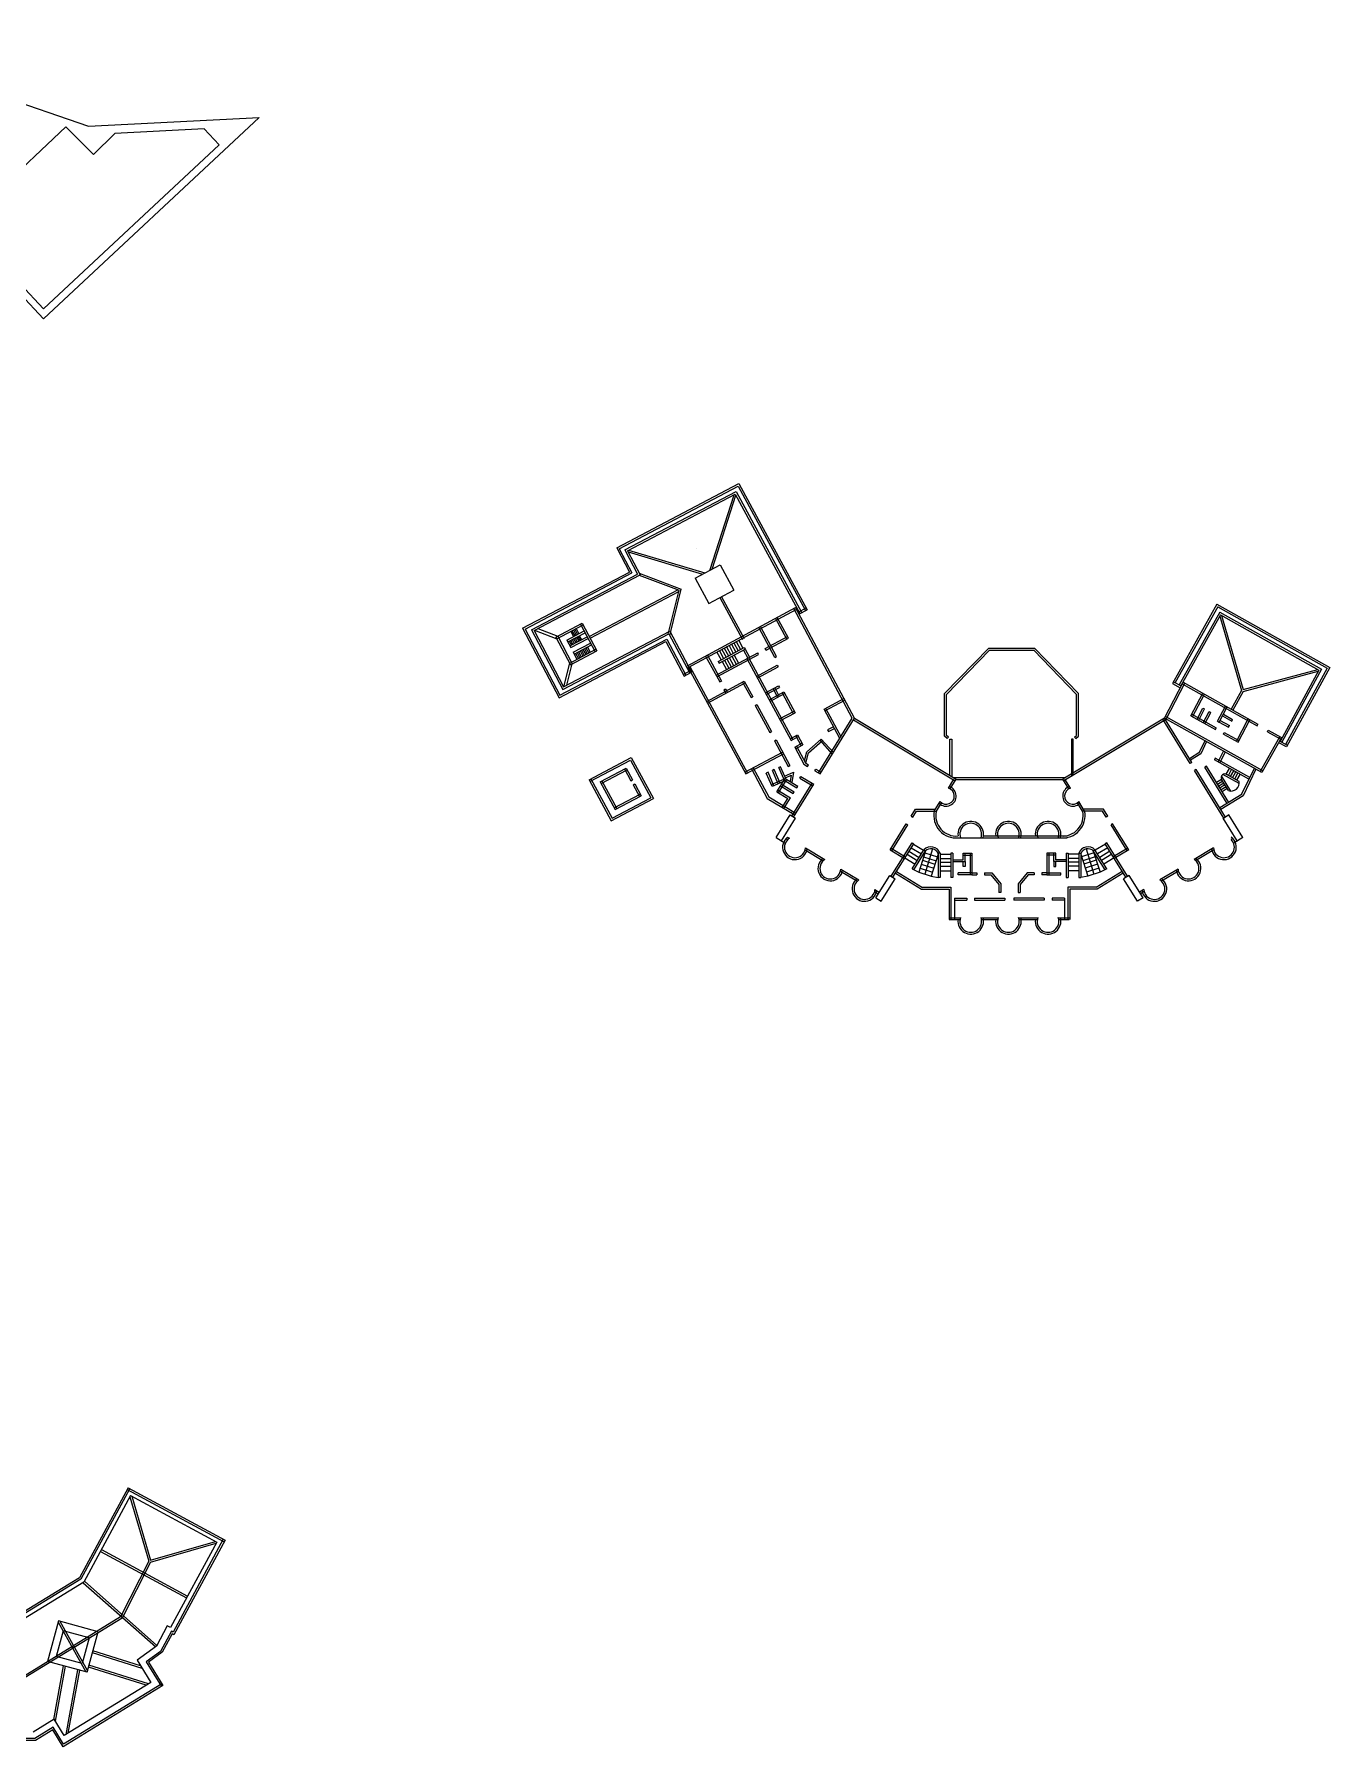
# Model space of a CAD drawing. Extents: x -2888 to 8486, y -2377 to 1555.
# Drawn here: x 1744 to 3097, y -691 to 1099 of the extents above; entities that cross this region are included whole.
import ezdxf

# ---------------------------------------------------------------- set-up
doc = ezdxf.new("R2010")
doc.units = 0
doc.layers.add('MIMIC_SIZE', color=7, linetype='CONTINUOUS')

msp = doc.modelspace()

# ---------------------------------------------------------------- linework, layer by layer
at = {"layer": 'MIMIC_SIZE', "color": 1}
for p, q in [((1521.19, 1098.804), (1800.326, 1002.652)), ((1978.605, 1011.963), (1753.409, 801.262)), ((1800.326, 1002.652), (1978.605, 1011.963)), ((1776.573, 1002.129), (1669.77, 901.164)), ((1805.521, 972.96), (1776.573, 1002.129)), ((1827.667, 994.938), (1805.521, 972.96)), ((1921.069, 999.916), (1827.667, 994.938)), ((1936.672, 983.239), (1921.069, 999.916)), ((1936.672, 983.239), (1753.409, 811.771)), ((1753.409, 801.262), (1657.656, 903.603)), ((1753.409, 811.771), (1669.77, 901.164)), ((2352.114, 561.957), (2479.911, 629.149)), ((2479.911, 629.149), (2551.189, 497.364)), ((2354.815, 561.117), (2479.092, 626.459)), ((2360.672, 559.831), (2476.871, 620.926)), ((2363.373, 558.992), (2476.052, 618.235)), ((2449.325, 538.35), (2474.788, 617.571)), ((2451.853, 539.679), (2476.711, 617.017)), ((2476.052, 618.235), (2543.637, 493.28)), ((2476.871, 620.926), (2545.396, 494.231)), ((2479.092, 626.459), (2549.429, 496.412)), ((2352.114, 561.957), (2365.379, 536.727)), ((2354.815, 561.117), (2368.08, 535.888)), ((2360.672, 559.831), (2373.937, 534.602)), ((2363.373, 558.992), (2376.638, 533.762)), ((2364.025, 557.752), (2441.806, 534.397)), ((2364.637, 559.657), (2444.334, 535.726)), ((2435.874, 561.28), (2435.874, 561.28)), ((2434.101, 530.346), (2460.243, 544.09)), ((2460.243, 544.09), (2474.558, 517.624)), ((2253.673, 477.995), (2365.379, 536.727)), ((2256.374, 477.156), (2368.08, 535.888)), ((2263.051, 476.301), (2373.937, 534.602)), ((2265.752, 475.462), (2376.638, 533.762)), ((2375.746, 533.294), (2417.294, 517.652)), ((2375.764, 535.424), (2419.662, 518.897)), ((2434.101, 530.346), (2448.416, 503.879)), ((2323.376, 469.35), (2416.1, 518.101)), ((2324.307, 467.579), (2416.957, 516.292)), ((2405.93, 471.741), (2417.294, 517.652)), ((2407.695, 470.548), (2419.662, 518.897)), ((2448.416, 503.879), (2474.558, 517.624)), ((2459.94, 509.938), (2483.566, 466.256)), ((2461.71, 510.869), (2485.325, 467.207)), ((2979.299, 503.002), (2932.982, 420.318)), ((2979.299, 503.002), (3097.107, 437.01)), ((2425.989, 438.649), (2538.801, 499.486)), ((2426.938, 436.889), (2539.744, 497.722)), ((2529.775, 466.506), (2518.114, 488.33)), ((2531.535, 467.455), (2519.874, 489.279)), ((2598.267, 383.945), (2537.041, 498.537)), ((2600.573, 383.873), (2538.801, 499.486)), ((2541.515, 494.407), (2550.237, 499.123)), ((2542.458, 492.643), (2551.189, 497.364)), ((2980.067, 500.28), (2935.705, 421.086)), ((2982.179, 494.668), (2939.705, 418.845)), ((2982.947, 491.946), (2941.45, 417.867)), ((2980.067, 500.28), (3094.405, 436.231)), ((2982.179, 494.668), (3088.556, 435.079)), ((2982.262, 490.723), (3005.05, 412.774)), ((2982.947, 491.946), (3085.854, 434.3)), ((2984.192, 491.248), (3006.813, 413.874)), ((2253.673, 477.995), (2291.921, 405.247)), ((2256.374, 477.156), (2292.761, 407.948)), ((2263.051, 476.301), (2295.842, 413.934)), ((2265.752, 475.462), (2296.681, 416.635)), ((2266.364, 475.784), (2289.631, 467.024)), ((2269.708, 477.542), (2290.47, 469.725)), ((2288.7, 468.795), (2316.095, 483.198)), ((2288.7, 468.795), (2303.938, 439.813)), ((2289.631, 467.024), (2317.026, 481.428)), ((2290.47, 469.725), (2305.708, 440.743)), ((2292.761, 407.948), (2404.467, 466.68)), ((2295.842, 413.934), (2406.728, 472.234)), ((2296.681, 416.635), (2407.567, 474.935)), ((2299.996, 465.581), (2318.095, 475.097)), ((2299.996, 465.581), (2304.137, 457.706)), ((2300.927, 463.811), (2319.026, 473.326)), ((2303.206, 459.476), (2321.305, 468.992)), ((2304.012, 465.433), (2306.291, 461.098)), ((2304.137, 457.706), (2322.236, 467.221)), ((2304.139, 474.652), (2306.978, 469.252)), ((2305.416, 475.324), (2308.256, 469.924)), ((2305.554, 466.244), (2307.833, 461.909)), ((2307.007, 476.16), (2309.847, 470.76)), ((2307.096, 467.054), (2309.376, 462.72)), ((2308.481, 476.935), (2311.321, 471.535)), ((2308.639, 467.865), (2310.918, 463.531)), ((2309.694, 477.573), (2312.534, 472.173)), ((2310.181, 468.676), (2312.46, 464.341)), ((2311.519, 469.38), (2313.798, 465.045)), ((2313.061, 470.19), (2315.34, 465.856)), ((2314.325, 482.267), (2329.563, 453.285)), ((2316.095, 483.198), (2331.333, 454.216)), ((2404.467, 466.68), (2424.381, 428.806)), ((2406.728, 472.234), (2428.417, 430.983)), ((2407.567, 474.935), (2430.177, 431.932)), ((2517.361, 447.504), (2500.596, 478.883)), ((2519.121, 448.454), (2502.356, 479.832)), ((2507.416, 456.721), (2530.593, 469.219)), ((2508.359, 454.957), (2531.535, 467.455)), ((2291.921, 405.247), (2403.628, 463.979)), ((2302.469, 464.622), (2304.749, 460.287)), ((2303.007, 441.583), (2330.402, 455.986)), ((2303.938, 439.813), (2331.333, 454.216)), ((2306.711, 452.81), (2324.809, 462.326)), ((2306.711, 452.81), (2310.533, 445.54)), ((2307.642, 451.04), (2325.74, 460.556)), ((2309.184, 451.851), (2312.076, 446.351)), ((2310.726, 452.662), (2313.618, 447.162)), ((2312.269, 453.473), (2315.16, 447.973)), ((2313.811, 454.284), (2316.703, 448.784)), ((2315.355, 455.096), (2318.247, 449.596)), ((2316.898, 455.906), (2319.789, 450.407)), ((2318.44, 456.717), (2321.332, 451.217)), ((2319.982, 457.528), (2322.874, 452.028)), ((2321.525, 458.339), (2324.416, 452.839)), ((2403.628, 463.979), (2422.62, 427.857)), ((2445.076, 448.942), (2459.763, 421.779)), ((2446.836, 449.892), (2461.523, 422.729)), ((2455.893, 428.936), (2499.459, 452.43)), ((2456.845, 427.177), (2500.401, 450.666)), ((2456.875, 453.033), (2461.275, 444.895)), ((2458.235, 443.256), (2485.353, 457.88)), ((2459.186, 441.496), (2486.304, 456.121)), ((2459.407, 454.398), (2463.807, 446.261)), ((2461.947, 455.747), (2466.348, 447.609)), ((2464.47, 457.129), (2468.87, 448.991)), ((2467.007, 458.483), (2471.408, 450.345)), ((2469.533, 459.859), (2473.933, 451.721)), ((2472.067, 461.219), (2476.467, 453.081)), ((2472.341, 448.605), (2476.856, 440.255)), ((2474.596, 462.589), (2478.996, 454.452)), ((2474.878, 449.959), (2479.393, 441.609)), ((2477.127, 463.955), (2481.527, 455.817)), ((2479.659, 465.32), (2484.059, 457.182)), ((2484.545, 455.169), (2489.059, 446.821)), ((2485.353, 457.88), (2486.304, 456.121)), ((2486.304, 456.121), (2490.819, 447.771)), ((2500.401, 450.666), (2499.459, 452.43)), ((2508.359, 454.957), (2507.416, 456.721)), ((2517.361, 447.504), (2519.121, 448.454)), ((2694.743, 409.59), (2740.794, 456.986)), ((2696.743, 408.778), (2741.639, 454.986)), ((2740.794, 456.986), (2788.633, 456.986)), ((2741.639, 454.986), (2788.633, 454.986)), ((2832.684, 408.778), (2787.787, 454.986)), ((2834.684, 409.59), (2788.633, 456.986)), ((3034.4, 463.123), (3034.4, 463.123)), ((2296.855, 416.726), (2303.007, 441.583)), ((2300.199, 418.484), (2305.708, 440.743)), ((2421.689, 429.627), (2429.246, 433.702)), ((2422.62, 427.857), (2430.177, 431.932)), ((2426.938, 436.889), (2487.099, 325.624)), ((2428.697, 437.84), (2488.86, 326.574)), ((2458.235, 443.256), (2459.186, 441.496)), ((2462.228, 443.119), (2466.743, 434.769)), ((2464.746, 444.509), (2469.261, 436.159)), ((2467.278, 445.874), (2471.793, 437.524)), ((2469.809, 447.24), (2474.324, 438.89)), ((2488.037, 446.27), (2534.286, 360.737)), ((2489.797, 447.22), (2536.046, 361.686)), ((2498.08, 427.696), (2519.713, 439.363)), ((2499.031, 425.937), (2520.665, 437.603)), ((2519.713, 439.363), (2520.665, 437.603)), ((3006.795, 411.797), (3085.191, 433.084)), ((3006.813, 413.874), (3084.608, 434.998)), ((3085.854, 434.3), (3045.231, 359.74)), ((3088.556, 435.079), (3046.987, 358.783)), ((3094.405, 436.231), (3051.014, 356.589)), ((3097.107, 437.01), (3051.813, 353.876)), ((2446.139, 401.382), (2485.485, 422.601)), ((2447.088, 399.622), (2486.437, 420.842)), ((2459.763, 421.779), (2461.523, 422.729)), ((2464.125, 413.712), (2465.885, 414.661)), ((2464.125, 413.712), (2466.177, 409.916)), ((2465.885, 414.661), (2467.938, 410.865)), ((2483.725, 421.652), (2492.486, 405.449)), ((2485.485, 422.601), (2494.245, 406.4)), ((2507.481, 410.31), (2521.239, 417.729)), ((2508.432, 408.55), (2522.19, 415.97)), ((2515.484, 414.626), (2520.278, 405.76)), ((2517.245, 415.575), (2522.038, 406.709)), ((2521.239, 417.729), (2522.19, 415.97)), ((2924.334, 383.873), (2943.891, 421.479)), ((2926.108, 382.95), (2945.665, 420.557)), ((2932.982, 420.318), (2940.962, 415.848)), ((2933.96, 422.063), (2941.886, 417.623)), ((2942.913, 419.735), (3021.15, 375.909)), ((2943.891, 421.479), (3022.073, 377.684)), ((3005.05, 412.774), (2994.154, 393.323)), ((3006.795, 411.797), (2995.899, 392.346)), ((2492.486, 405.449), (2494.245, 406.4)), ((2496.896, 397.293), (2498.655, 398.244)), ((2496.896, 397.293), (2512.184, 369.019)), ((2498.655, 398.244), (2513.943, 369.971)), ((2511.324, 403.203), (2526.631, 411.458)), ((2512.275, 401.444), (2527.582, 409.698)), ((2524.87, 410.508), (2536.672, 388.681)), ((2526.631, 411.458), (2538.433, 389.631)), ((2568.802, 393.265), (2589.614, 404.384)), ((2569.745, 391.501), (2590.556, 402.62)), ((2586.898, 363.641), (2570.566, 394.208)), ((2694.743, 365.11), (2694.743, 409.59)), ((2696.743, 366.027), (2696.743, 408.778)), ((2832.684, 366.027), (2832.684, 408.778)), ((2834.684, 365.11), (2834.684, 409.59)), ((2952.101, 386.318), (2964.41, 409.986)), ((2953.847, 385.34), (2966.155, 409.008)), ((2958.452, 382.761), (2964.609, 394.6)), ((2964.609, 394.6), (2966.355, 393.623)), ((2980.011, 380.807), (2988.242, 396.635)), ((2981.757, 379.829), (2989.988, 395.657)), ((2522.174, 383.135), (2537.481, 391.39)), ((2523.126, 381.376), (2538.433, 389.631)), ((2562.895, 326.72), (2598.267, 383.945)), ((2564.608, 325.686), (2600.573, 383.873)), ((2585.134, 362.698), (2568.802, 393.265)), ((2599.544, 382.157), (2705.742, 318.487)), ((2600.573, 383.873), (2706.794, 320.189)), ((2924.334, 383.873), (2818.113, 320.189)), ((2925.362, 382.157), (2819.164, 318.487)), ((2951.163, 336.662), (2922.618, 382.844)), ((2952.879, 337.691), (2924.334, 383.873)), ((3026.322, 327.083), (2924.471, 384.137)), ((3027.299, 328.828), (2925.448, 385.882)), ((2952.101, 386.318), (2977.68, 371.99)), ((2953.025, 388.093), (2978.603, 373.765)), ((2960.198, 381.783), (2966.355, 393.623)), ((2965.023, 379.08), (2971.18, 390.919)), ((2966.769, 378.102), (2972.926, 389.942)), ((2971.18, 390.919), (2972.926, 389.942)), ((2980.011, 380.807), (2981.757, 379.829)), ((2981.757, 379.829), (2991.379, 374.439)), ((2982.68, 381.605), (2992.303, 376.215)), ((2985.099, 386.257), (2994.722, 380.867)), ((2986.023, 388.032), (2995.645, 382.642)), ((2991.379, 374.439), (2992.303, 376.215)), ((2994.722, 380.867), (2995.645, 382.642)), ((2999.591, 359.716), (3011.899, 383.383)), ((3001.337, 358.738), (3013.645, 382.406)), ((3021.15, 375.909), (3022.073, 377.684)), ((2512.184, 369.019), (2513.943, 369.971)), ((2516.91, 360.277), (2518.67, 361.229)), ((2516.91, 360.277), (2531.403, 333.474)), ((2518.67, 361.229), (2533.163, 334.424)), ((2533.334, 362.496), (2540.953, 366.605)), ((2534.286, 360.737), (2541.905, 364.845)), ((2539.193, 365.655), (2544.902, 355.097)), ((2540.953, 366.605), (2546.662, 356.046)), ((2550.924, 348.698), (2565.825, 362.176)), ((2552.689, 347.596), (2567.167, 360.693)), ((2564.342, 360.834), (2577.406, 346.392)), ((2565.825, 362.176), (2578.501, 348.163)), ((2578.546, 375.029), (2572.411, 371.64)), ((2572.411, 371.64), (2573.378, 369.889)), ((2573.378, 369.889), (2579.534, 373.178)), ((2697.534, 362.706), (2694.743, 365.11)), ((2698.839, 364.221), (2696.743, 366.027)), ((2698.839, 364.221), (2697.534, 362.706)), ((2700.232, 324.123), (2700.232, 362.032)), ((2700.232, 362.032), (2702.232, 362.032)), ((2702.232, 362.032), (2702.232, 322.924)), ((2829.195, 362.032), (2827.195, 362.032)), ((2827.195, 362.032), (2827.195, 322.924)), ((2829.195, 324.123), (2829.195, 362.032)), ((2830.587, 364.221), (2832.684, 366.027)), ((2830.587, 364.221), (2831.893, 362.706)), ((2831.893, 362.706), (2834.684, 365.11)), ((2966.767, 360.444), (2960.498, 347.46)), ((2968.515, 359.465), (2962.299, 346.59)), ((2977.68, 371.99), (2978.603, 373.765)), ((2985.967, 367.348), (2986.891, 369.123)), ((2985.967, 367.348), (3001.337, 358.738)), ((2986.891, 369.123), (3002.26, 360.513)), ((3045.137, 364.765), (3024.577, 328.061)), ((3046.882, 363.787), (3026.322, 327.083)), ((3032.002, 369.83), (3032.925, 371.605)), ((3032.002, 369.83), (3045.905, 362.042)), ((3032.925, 371.605), (3046.882, 363.787)), ((3051.813, 353.876), (3043.782, 358.252)), ((3052.77, 355.632), (3044.793, 359.979)), ((2323.271, 319.691), (2367.236, 342.807)), ((2324.222, 317.932), (2366.417, 340.117)), ((2366.417, 340.117), (2387.702, 300.751)), ((2367.236, 342.807), (2390.424, 299.923)), ((2486.15, 327.385), (2525.496, 348.603)), ((2487.099, 325.624), (2526.448, 346.844)), ((2538.092, 353.697), (2545.711, 357.805)), ((2538.092, 353.697), (2547.727, 335.877)), ((2539.043, 351.937), (2546.662, 356.046)), ((2539.852, 354.646), (2549.228, 337.307)), ((2548.193, 339.221), (2550.924, 348.698)), ((2549.649, 337.053), (2552.689, 347.596)), ((2961.247, 348.292), (2950.451, 341.619)), ((2962.299, 346.59), (2951.503, 339.917)), ((2977.463, 342.116), (2976.591, 340.311)), ((3012.645, 320.116), (2976.591, 340.311)), ((3013.516, 321.92), (2977.463, 342.116)), ((2985.962, 349.691), (2980.349, 338.067)), ((2987.711, 348.712), (2982.15, 337.197)), ((2334.97, 317.566), (2362.086, 331.822)), ((2335.922, 315.806), (2363.037, 330.063)), ((2360.316, 330.891), (2366.992, 318.543)), ((2362.086, 331.822), (2368.763, 319.474)), ((2492.804, 330.973), (2509.467, 300.156)), ((2494.565, 331.922), (2510.968, 301.586)), ((2510.216, 327.411), (2508.375, 326.63)), ((2514.49, 312.626), (2508.375, 326.63)), ((2516.331, 313.407), (2510.216, 327.411)), ((2516.729, 330.174), (2514.887, 329.393)), ((2521.002, 315.389), (2514.887, 329.393)), ((2522.844, 316.17), (2516.729, 330.174)), ((2523.442, 333.022), (2521.601, 332.241)), ((2527.716, 318.237), (2521.601, 332.241)), ((2529.557, 319.018), (2523.442, 333.022)), ((2527.595, 323.51), (2536.84, 327.583)), ((2528.402, 321.68), (2534.35, 324.301)), ((2531.403, 333.474), (2533.162, 334.425)), ((2534.35, 324.301), (2533.412, 317.738)), ((2536.84, 327.583), (2535.272, 316.615)), ((2543.536, 321.395), (2544.588, 323.096)), ((2544.588, 323.096), (2558.001, 314.998)), ((2547.727, 335.877), (2551.465, 333.62)), ((2549.228, 337.307), (2552.517, 335.322)), ((2551.465, 333.62), (2552.517, 335.322)), ((2559.285, 328.899), (2560.336, 330.601)), ((2559.285, 328.899), (2564.608, 325.686)), ((2560.336, 330.601), (2565.659, 327.387)), ((2952.879, 337.691), (2951.163, 336.662)), ((2957.53, 330.166), (2955.814, 329.138)), ((2986.457, 279.562), (2955.814, 329.138)), ((2988.158, 280.614), (2957.53, 330.166)), ((2968.21, 333.666), (2966.494, 332.638)), ((2989.827, 294.888), (2966.494, 332.638)), ((2991.529, 295.939), (2968.21, 333.666)), ((2993.906, 307.797), (2984.108, 323.649)), ((3002.506, 315.544), (2985.473, 325.085)), ((2989.01, 325.396), (2992.404, 331.454)), ((3002.356, 317.92), (2989.01, 325.396)), ((2991.225, 324.156), (2994.618, 330.213)), ((2993.439, 322.915), (2996.832, 328.973)), ((2995.653, 321.675), (2999.047, 327.733)), ((2997.867, 320.434), (3001.261, 326.492)), ((3000.082, 319.194), (3003.475, 325.252)), ((3018.152, 331.521), (3004.734, 303.733)), ((3019.953, 330.651), (3006.535, 302.864)), ((2323.271, 319.691), (2346.458, 276.807)), ((2325.041, 320.622), (2347.277, 279.497)), ((2334.97, 317.566), (2350.598, 288.664)), ((2336.741, 318.496), (2352.368, 289.595)), ((2349.646, 290.423), (2376.762, 304.68)), ((2366.992, 318.543), (2368.763, 319.474)), ((2369.301, 314.273), (2371.071, 315.204)), ((2369.301, 314.273), (2375.943, 301.99)), ((2371.071, 315.204), (2377.713, 302.92)), ((2528.757, 320.851), (2513.689, 314.459)), ((2529.557, 319.018), (2514.49, 312.626)), ((2519.586, 306.968), (2528.191, 320.89)), ((2519.586, 306.968), (2530.956, 300.104)), ((2520.638, 308.669), (2533.719, 300.771)), ((2521.298, 305.934), (2529.904, 319.856)), ((2523.42, 313.171), (2536.502, 305.273)), ((2524.472, 314.872), (2537.554, 306.975)), ((2527.14, 319.189), (2540.222, 311.291)), ((2528.191, 320.89), (2541.273, 312.992)), ((2535.059, 281.684), (2556.289, 316.032)), ((2536.502, 305.273), (2537.554, 306.975)), ((2536.771, 280.651), (2558.001, 314.998)), ((2540.222, 311.291), (2541.273, 312.992)), ((2543.536, 321.395), (2556.95, 313.297)), ((2698.641, 310.802), (2704.488, 320.261)), ((2700.505, 310.013), (2706.794, 320.189)), ((2820.254, 321.472), (2704.653, 321.472)), ((2818.555, 319.472), (2706.351, 319.472)), ((2824.402, 310.013), (2818.113, 320.189)), ((2826.265, 310.802), (2820.419, 320.261)), ((2984.088, 319.877), (2978.766, 316.587)), ((2985.251, 317.996), (2979.929, 314.707)), ((2986.413, 316.115), (2981.091, 312.826)), ((3005.484, 304.565), (2982.236, 290.195)), ((2987.576, 314.234), (2982.254, 310.945)), ((2988.828, 312.208), (2983.506, 308.919)), ((2991.243, 308.301), (2984.088, 319.877)), ((2989.991, 310.327), (2984.669, 307.038)), ((2346.458, 276.807), (2390.424, 299.923)), ((2347.277, 279.497), (2387.702, 300.751)), ((2350.598, 288.664), (2377.713, 302.92)), ((2509.467, 300.156), (2538.131, 282.851)), ((2510.968, 301.586), (2539.183, 284.552)), ((2525.139, 290.694), (2530.956, 300.104)), ((2526.852, 289.66), (2533.719, 300.771)), ((2659.658, 281.619), (2664.165, 288.912)), ((2661.373, 280.591), (2665.28, 286.912)), ((2664.165, 288.912), (2685.111, 288.912)), ((2665.28, 286.912), (2686.226, 286.912)), ((2683.874, 286.912), (2689.951, 296.743)), ((2686.226, 286.912), (2691.49, 295.429)), ((2838.681, 286.912), (2833.416, 295.429)), ((2841.032, 286.912), (2834.955, 296.743)), ((2859.627, 286.912), (2838.681, 286.912)), ((2860.742, 288.912), (2839.796, 288.912)), ((2863.533, 280.591), (2859.627, 286.912)), ((2865.249, 281.619), (2860.742, 288.912)), ((3006.535, 302.864), (2983.287, 288.494)), ((2518.617, 259.196), (2533.208, 282.802)), ((2524.385, 255.714), (2538.976, 279.32)), ((2533.208, 282.802), (2538.976, 279.32)), ((2534.567, 285.002), (2535.097, 285.859)), ((2637.857, 246.349), (2654.604, 273.444)), ((2639.572, 245.32), (2656.32, 272.415)), ((2654.604, 273.444), (2656.32, 272.415)), ((2659.658, 281.619), (2661.373, 280.591)), ((2865.249, 281.619), (2863.533, 280.591)), ((2870.302, 273.444), (2868.587, 272.415)), ((2885.334, 245.32), (2868.587, 272.415)), ((2887.05, 246.349), (2870.302, 273.444)), ((3000.522, 255.714), (2985.931, 279.32)), ((2991.699, 282.802), (2985.968, 279.26)), ((3006.29, 259.196), (2991.699, 282.802)), ((2518.617, 259.196), (2528.157, 253.437)), ((2529.128, 258.143), (2530.901, 257.079)), ((2530.718, 259.521), (2532.61, 258.386)), ((2638.98, 218.669), (2660.712, 253.828)), ((2640.696, 217.64), (2662.428, 252.799)), ((2660.712, 253.828), (2662.428, 252.799)), ((2662.122, 252.305), (2672.792, 245.908)), ((2704.731, 258.89), (2822.732, 258.89)), ((2735.32, 260.89), (2822.732, 260.89)), ((2862.785, 252.305), (2852.114, 245.908)), ((2864.194, 253.828), (2862.479, 252.799)), ((2884.211, 217.64), (2862.479, 252.799)), ((2885.926, 218.669), (2864.194, 253.828)), ((2995.779, 258.143), (2994.006, 257.079)), ((3006.29, 259.196), (2996.75, 253.437)), ((2548.957, 246.254), (2567.877, 234.911)), ((2549.304, 248.378), (2569.586, 236.218)), ((2637.857, 246.349), (2652.875, 237.345)), ((2638.909, 248.05), (2653.927, 239.046)), ((2653.191, 237.856), (2663.861, 231.458)), ((2655.558, 241.686), (2666.228, 235.288)), ((2657.497, 244.822), (2668.167, 238.425)), ((2659.773, 248.504), (2670.443, 242.107)), ((2660.796, 226.499), (2673.098, 246.402)), ((2662.566, 225.559), (2674.813, 245.374)), ((2674.813, 245.374), (2667.676, 222.846)), ((2671.654, 235.402), (2684.685, 231.274)), ((2672.756, 238.88), (2685.787, 234.751)), ((2673.098, 246.402), (2674.813, 245.374)), ((2674.133, 243.226), (2687.164, 239.097)), ((2682.154, 247.297), (2674.192, 220.782)), ((2688.013, 241.778), (2680.707, 218.718)), ((2688.013, 242.71), (2688.013, 217.404)), ((2690.013, 242.71), (2688.013, 242.71)), ((2690.013, 242.71), (2690.013, 217.404)), ((2690.013, 241.744), (2701.171, 241.744)), ((2690.013, 237.32), (2701.171, 237.32)), ((2690.013, 233.515), (2701.171, 233.515)), ((2701.171, 242.71), (2701.171, 217.404)), ((2703.171, 242.71), (2701.171, 242.71)), ((2703.171, 242.71), (2703.171, 217.404)), ((2703.171, 236.036), (2714.046, 236.036)), ((2703.171, 234.036), (2716.046, 234.036)), ((2714.046, 236.036), (2714.046, 242.71)), ((2714.046, 242.71), (2723.324, 242.71)), ((2714.046, 240.71), (2723.324, 240.71)), ((2714.046, 228.825), (2714.046, 234.036)), ((2716.046, 234.036), (2716.046, 242.71)), ((2716.046, 234.036), (2716.046, 228.825)), ((2721.324, 242.71), (2721.324, 220.367)), ((2723.324, 242.71), (2723.324, 220.367)), ((2810.86, 242.71), (2801.583, 242.71)), ((2801.583, 242.71), (2801.583, 220.367)), ((2810.86, 240.71), (2801.583, 240.71)), ((2803.583, 242.71), (2803.583, 220.367)), ((2808.86, 234.036), (2808.86, 242.71)), ((2821.736, 234.036), (2808.86, 234.036)), ((2808.86, 234.036), (2808.86, 228.825)), ((2810.86, 236.036), (2810.86, 242.71)), ((2821.736, 236.036), (2810.86, 236.036)), ((2810.86, 228.825), (2810.86, 234.036)), ((2821.736, 242.71), (2821.736, 217.404)), ((2821.736, 242.71), (2823.736, 242.71)), ((2823.736, 242.71), (2823.736, 217.404)), ((2834.893, 241.744), (2823.736, 241.744)), ((2834.893, 237.32), (2823.736, 237.32)), ((2834.893, 233.515), (2823.736, 233.515)), ((2834.893, 242.71), (2834.893, 217.404)), ((2834.893, 242.71), (2836.893, 242.71)), ((2836.893, 242.71), (2836.893, 217.404)), ((2836.893, 241.778), (2844.199, 218.718)), ((2850.774, 243.226), (2837.743, 239.097)), ((2852.151, 238.88), (2839.12, 234.751)), ((2853.252, 235.402), (2840.221, 231.274)), ((2842.753, 247.297), (2850.715, 220.782)), ((2851.809, 246.402), (2850.093, 245.374)), ((2862.341, 225.559), (2850.093, 245.374)), ((2850.093, 245.374), (2857.231, 222.846)), ((2864.111, 226.499), (2851.809, 246.402)), ((2865.134, 248.504), (2854.464, 242.107)), ((2867.41, 244.822), (2856.74, 238.425)), ((2869.348, 241.686), (2858.678, 235.288)), ((2871.716, 237.856), (2861.046, 231.458)), ((2885.998, 248.05), (2870.98, 239.046)), ((2887.05, 246.349), (2872.032, 237.345)), ((2975.602, 248.378), (2955.32, 236.218)), ((2975.949, 246.254), (2957.03, 234.911)), ((2585.933, 224.085), (2603.553, 213.522)), ((2586.28, 226.209), (2605.262, 214.829)), ((2622.741, 196.066), (2637.331, 219.671)), ((2628.509, 192.583), (2643.099, 216.189)), ((2637.331, 219.671), (2643.099, 216.189)), ((2643.454, 222.103), (2670.744, 205.185)), ((2644.508, 223.803), (2671.798, 206.885)), ((2660.796, 226.499), (2667.676, 222.846)), ((2667.676, 222.846), (2680.707, 218.718)), ((2669.024, 227.102), (2682.056, 222.973)), ((2670.382, 231.387), (2683.413, 227.258)), ((2680.707, 218.718), (2688.013, 217.404)), ((2690.013, 217.404), (2688.013, 217.404)), ((2690.013, 229.312), (2701.171, 229.312)), ((2690.013, 224.578), (2701.171, 224.578)), ((2703.171, 217.404), (2701.171, 217.404)), ((2708.796, 220.367), (2708.796, 222.367)), ((2723.324, 222.367), (2708.796, 222.367)), ((2723.324, 220.367), (2708.796, 220.367)), ((2716.046, 228.825), (2714.046, 228.825)), ((2723.324, 222.367), (2728.531, 222.367)), ((2723.324, 220.367), (2728.531, 220.367)), ((2728.531, 222.367), (2728.531, 220.367)), ((2736.546, 222.367), (2736.546, 220.367)), ((2736.546, 222.367), (2743.941, 222.367)), ((2736.546, 220.367), (2742.99, 220.367)), ((2742.99, 220.367), (2751.401, 210.022)), ((2743.941, 222.367), (2753.401, 210.733)), ((2780.965, 222.367), (2771.506, 210.733)), ((2781.917, 220.367), (2773.506, 210.022)), ((2788.361, 222.367), (2780.965, 222.367)), ((2788.361, 220.367), (2781.917, 220.367)), ((2788.361, 222.367), (2788.361, 220.367)), ((2801.583, 222.367), (2796.375, 222.367)), ((2796.375, 222.367), (2796.375, 220.367)), ((2801.583, 220.367), (2796.375, 220.367)), ((2801.583, 222.367), (2816.11, 222.367)), ((2801.583, 220.367), (2816.11, 220.367)), ((2808.86, 228.825), (2810.86, 228.825)), ((2816.11, 220.367), (2816.11, 222.367)), ((2821.736, 217.404), (2823.736, 217.404)), ((2834.893, 229.312), (2823.736, 229.312)), ((2834.893, 224.578), (2823.736, 224.578)), ((2834.893, 217.404), (2836.893, 217.404)), ((2844.199, 218.718), (2836.893, 217.404)), ((2854.525, 231.387), (2841.493, 227.258)), ((2855.882, 227.102), (2842.851, 222.973)), ((2857.231, 222.846), (2844.199, 218.718)), ((2880.398, 223.803), (2853.109, 206.885)), ((2881.452, 222.103), (2854.163, 205.185)), ((2864.111, 226.499), (2857.231, 222.846)), ((2887.575, 219.671), (2881.807, 216.189)), ((2896.398, 192.583), (2881.807, 216.189)), ((2902.166, 196.066), (2887.575, 219.671)), ((2938.626, 226.209), (2919.644, 214.829)), ((2938.974, 224.085), (2921.354, 213.522)), ((2621.609, 202.696), (2625.425, 200.408)), ((2621.956, 204.82), (2626.476, 202.11)), ((2670.744, 207.185), (2701.409, 207.185)), ((2670.744, 205.185), (2699.409, 205.185)), ((2699.409, 205.185), (2699.409, 173.382)), ((2701.409, 207.185), (2701.409, 173.382)), ((2751.401, 210.022), (2751.401, 201.671)), ((2753.401, 201.671), (2751.401, 201.671)), ((2753.401, 210.733), (2753.401, 201.671)), ((2771.506, 210.733), (2771.506, 201.671)), ((2771.506, 201.671), (2773.506, 201.671)), ((2773.506, 210.022), (2773.506, 201.671)), ((2854.163, 207.185), (2823.497, 207.185)), ((2823.497, 207.185), (2823.497, 173.382)), ((2854.163, 205.185), (2825.497, 205.185)), ((2825.497, 205.185), (2825.497, 173.382)), ((2902.95, 204.82), (2898.43, 202.11)), ((2903.298, 202.696), (2899.482, 200.408)), ((2622.741, 196.066), (2628.509, 192.583)), ((2704.931, 195.674), (2704.931, 173.382)), ((2704.931, 195.674), (2717.852, 195.674)), ((2704.931, 193.674), (2717.852, 193.674)), ((2717.852, 195.674), (2717.852, 193.674)), ((2726.028, 195.674), (2726.028, 193.674)), ((2726.028, 195.674), (2757.697, 195.674)), ((2726.028, 193.674), (2757.697, 193.674)), ((2757.697, 195.674), (2757.697, 193.674)), ((2798.879, 195.674), (2767.209, 195.674)), ((2767.209, 195.674), (2767.209, 193.674)), ((2798.879, 193.674), (2767.209, 193.674)), ((2798.879, 195.674), (2798.879, 193.674)), ((2819.975, 195.674), (2807.054, 195.674)), ((2807.054, 195.674), (2807.054, 193.674)), ((2819.975, 193.674), (2807.054, 193.674)), ((2819.975, 195.674), (2819.975, 173.382)), ((2902.166, 196.066), (2896.398, 192.583)), ((2699.409, 175.382), (2711.346, 175.382)), ((2699.409, 173.382), (2710.841, 173.382)), ((2732.805, 175.382), (2750.655, 175.382)), ((2733.31, 173.382), (2750.15, 173.382)), ((2772.113, 175.382), (2792.091, 175.382)), ((2772.618, 173.382), (2791.586, 173.382)), ((2813.55, 175.382), (2824.926, 175.382)), ((2814.055, 173.382), (2824.926, 173.382)), ((1841.707, -420.322), (1790.734, -514.566)), ((1843.467, -421.273), (1792.237, -515.99)), ((1844.296, -428.594), (1795.433, -518.937)), ((1840.756, -422.081), (1941.96, -476.819)), ((1841.707, -420.322), (1942.911, -475.06)), ((1844.296, -428.594), (1934.256, -477.251)), ((1845.532, -429.263), (1864.979, -496.075)), ((1843.619, -429.846), (1863.227, -497.212)), ((1864.979, -496.075), (1932.999, -476.571)), ((1864.993, -498.152), (1933.59, -478.482)), ((1934.256, -477.251), (1885.952, -566.56)), ((1941.152, -474.108), (1888.596, -571.278)), ((1942.911, -475.06), (1889.404, -573.988)), ((1812.78, -486.864), (1902.74, -535.52)), ((1813.731, -485.104), (1903.692, -533.761)), ((1863.227, -497.212), (1833.773, -555.4)), ((1864.993, -498.152), (1835.302, -556.809)), ((1790.734, -514.566), (1709.941, -564.117)), ((1792.237, -515.99), (1710.505, -566.117)), ((1795.433, -518.937), (1712.452, -569.829)), ((1796.095, -518.187), (1871.837, -585.123)), ((1794.77, -519.686), (1870.512, -586.622)), ((1833.773, -555.4), (1727.332, -620.681)), ((1835.302, -556.809), (1727.897, -622.681)), ((1768.872, -559.561), (1757.309, -601.922)), ((1773.896, -569.896), (1766.608, -596.597)), ((1768.495, -560.94), (1797.426, -612.872)), ((1810.339, -570.879), (1768.872, -559.561)), ((1770.222, -559.929), (1799.153, -611.862)), ((1800.841, -577.251), (1773.896, -569.896)), ((1798.776, -613.241), (1810.339, -570.879)), ((1882.601, -564.747), (1871.175, -585.872)), ((1887.004, -570.416), (1875.578, -591.542)), ((1885.952, -566.56), (1882.601, -564.747)), ((1888.596, -571.278), (1887.004, -570.416)), ((1800.841, -577.251), (1793.553, -603.952)), ((1871.175, -585.872), (1851.02, -600.651)), ((1887.645, -573.037), (1877.17, -592.403)), ((1889.404, -573.988), (1887.645, -573.037)), ((1798.776, -613.241), (1757.309, -601.922)), ((1763.941, -662.518), (1774.224, -606.539)), ((1765.65, -664.285), (1776.178, -606.974)), ((1793.553, -603.952), (1766.608, -596.597)), ((1860.667, -626.746), (1800.256, -607.819)), ((1862.929, -625.358), (1800.783, -605.888)), ((1856.244, -609.141), (1804.334, -592.878)), ((1854.646, -606.545), (1804.861, -590.947)), ((1851.02, -600.651), (1865.319, -623.892)), ((1875.578, -591.542), (1860.654, -602.485)), ((1860.654, -602.485), (1876.41, -628.095)), ((1877.17, -592.403), (1863.132, -602.696)), ((1863.132, -602.696), (1878.113, -627.047)), ((1877.068, -625.342), (1774.335, -688.348)), ((1865.319, -623.892), (1774.891, -679.352)), ((1776.8, -678.181), (1789.209, -610.629)), ((1779.091, -676.776), (1791.145, -611.158)), ((1878.113, -627.047), (1773.675, -691.099)), ((1764.395, -662.24), (1742.444, -675.702)), ((1774.891, -679.352), (1764.395, -662.24)), ((1763.517, -670.709), (1744.339, -682.471)), ((1762.857, -673.46), (1744.904, -684.471)), ((1773.675, -691.099), (1762.857, -673.46)), ((1774.335, -688.348), (1763.517, -670.709)), ((1744.339, -682.471), (1721.923, -682.471)), ((1744.904, -684.471), (1723.923, -684.471))]:
    msp.add_line(p, q, dxfattribs=at)
for centre, radius, start, end in [((2987.549, 321.745), 3.933, 53.303308, 208.35802), ((2696.251, 302.564), 10.578, 225.730648, 70.82893), ((2696.251, 302.564), 8.578, 222.738201, 73.821377), ((2828.655, 302.564), 10.578, 109.17107, 314.269352), ((2828.655, 302.564), 8.578, 106.178623, 317.261799), ((2994.12, 316.206), 8.413, 250.006782, 11.755436), ((2706.784, 282.191), 23.391, 168.356237, 276.067833), ((2706.784, 282.191), 21.391, 168.356237, 275.488675), ((2818.123, 282.191), 23.391, 263.932167, 11.643763), ((2818.123, 282.191), 21.391, 264.511325, 11.643763), ((2722.076, 262.741), 13.373, 343.611219, 187.919029), ((2722.076, 262.741), 11.373, 340.212087, 199.787913), ((2761.384, 262.741), 13.373, 343.611219, 187.919029), ((2761.384, 262.741), 11.373, 340.212087, 199.787913), ((2802.82, 262.741), 13.373, 343.611219, 187.919029), ((2802.82, 262.741), 11.373, 340.212087, 199.787913), ((2538.375, 249.075), 12.952, 126.240869, 351.870114), ((2538.375, 249.075), 10.952, 121.761084, 356.349899), ((2722.076, 262.741), 13.373, 196.550372, 196.732917), ((2986.531, 249.075), 12.952, 188.129886, 53.759131), ((2986.531, 249.075), 10.952, 183.650101, 46.962577), ((2575.351, 226.906), 12.952, 126.240869, 351.870114), ((2575.351, 226.906), 10.952, 121.761084, 356.349899), ((2680.405, 239.285), 10.201, 19.622278, 135.752505), ((2680.405, 239.285), 8.201, 19.622278, 135.752505), ((2844.502, 239.285), 10.201, 44.247495, 160.377722), ((2844.502, 239.285), 8.201, 44.247495, 160.377722), ((2949.556, 226.906), 12.952, 188.129886, 53.759131), ((2949.556, 226.906), 10.952, 183.650101, 58.238916), ((2611.027, 205.517), 12.952, 126.240869, 351.870114), ((2611.027, 205.517), 10.952, 121.761084, 356.349899), ((2913.88, 205.517), 12.952, 188.129886, 53.759131), ((2913.88, 205.517), 10.952, 183.650101, 58.238916), ((2722.076, 171.609), 13.373, 172.080971, 16.388781), ((2722.076, 171.609), 11.373, 160.212087, 19.787913), ((2761.384, 171.609), 13.373, 172.080971, 16.388781), ((2761.384, 171.609), 11.373, 160.212087, 19.787913), ((2802.82, 171.609), 13.373, 172.080971, 16.388781), ((2802.82, 171.609), 11.373, 160.212087, 19.787913)]:
    msp.add_arc(centre, radius, start, end, dxfattribs=at)

doc.saveas('drawing.dxf')
